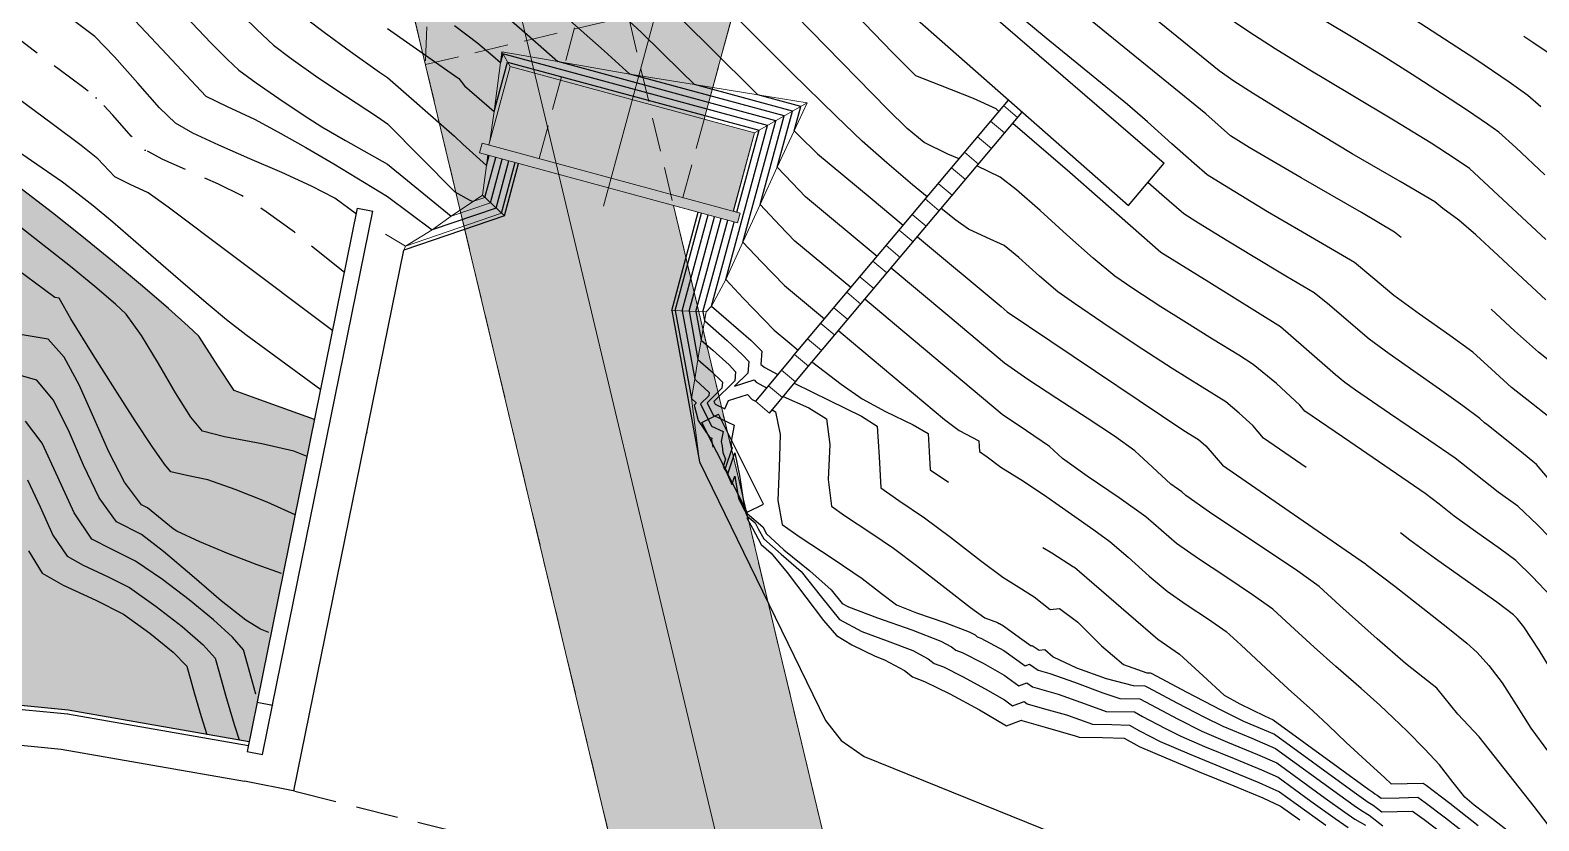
# Model space of a CAD drawing. Extents: x 62300 to 62638, y 108261 to 108784.
# Drawn here: x 62440.47 to 62485.03, y 108649.23 to 108672.58 of the extents above; entities that cross this region are included whole.
import ezdxf

# ---------------------------------------------------------------- set-up
doc = ezdxf.new("R2010")
doc.units = 0
doc.header["$MEASUREMENT"] = 0
for name, pattern in [('DASHDOT', [2.8, 2, -0.25, 0.3, -0.25]), ('NASCOSTA', [9.525, 6.35, -3.175]), ('TRATTEGGIATA', [0.75, 0.5, -0.25]), ('TRATTEGGIATA2', [0.375, 0.25, -0.125]), ('TRATTOPUNTO2', [12.7, 6.35, -3.175, 0, -3.175])]:
    doc.linetypes.add(name, pattern=pattern)
for name, color, linetype in [('Av. Pr.Profi', 7, 'Continuous'), ('Bâti', 7, 'Continuous'), ('CANALISATION', 2, 'Continuous'), ('colore lago', 131, 'Continuous'), ('Couronnement', 7, 'Continuous'), ('curve livello 1m', 2, 'Continuous'), ('curve livello 5m', 7, 'Continuous'), ('LIN010TR', 2, 'NASCOSTA'), ('LIN018CO', 6, 'Continuous'), ('LIN025CO', 7, 'Continuous'), ('Strade', 7, 'Continuous'), ('TRATTCOLO-30', 253, 'Continuous'), ('TRATTCOLO-32', 255, 'Continuous')]:
    doc.layers.add(name, color=color, linetype=linetype)
doc.layers.add('Colori bordi', color=5, linetype='Continuous', plot=False)
doc.layers.add('no_plot', color=5, linetype='Continuous', plot=False)

# ---------------------------------------------------------------- blocks, each defined once
blk = doc.blocks.new('CONTORNO')
at = {"layer": 'Colori bordi', "lineweight": 0, "ltscale": 2, "flags": 128}
blk.add_lwpolyline([(25.446, -93.474), (-6.877, 42.135), (-4.985, 41.623), (-4.907, 41.912), (-5.109, 41.967), (-4.481, 44.283), (-5.968, 44.686), (9.426, 101.471, 0.76503), (-27.561, 123.114)], format="xyb", dxfattribs=at)
blk.add_lwpolyline([(-29.805, 84.968), (-22.578, 81.44), (16.586, -82.868)], dxfattribs=at)

msp = doc.modelspace()

# ---------------------------------------------------------------- hatches: boundary and pattern name
at = {"layer": 'colore lago', "linetype": 'Continuous', "lineweight": 0}
msp.add_hatch(color=256, dxfattribs=at).paths.add_polyline_path([(62395.432, 108712.426), (62396.026, 108711.854), (62396.545, 108710.804), (62395.704, 108710.571), (62400.102, 108704.942), (62413.395, 108708.628), (62414.098, 108707.729), (62408.577, 108697.972), (62412.976, 108692.343), (62413.776, 108693.757), (62413.776, 108692.195), (62414.821, 108690.223), (62415.316, 108689.288), (62415.726, 108688.514), (62415.989, 108688.018), (62416.308, 108687.414), (62417.091, 108686.877), (62417.986, 108686.309), (62418.762, 108685.857), (62419.277, 108685.61), (62419.98, 108685.523), (62420.747, 108685.436), (62421.269, 108685.254), (62422.042, 108684.935), (62422.834, 108684.575), (62423.303, 108684.318), (62424.281, 108683.305), (62425.656, 108681.875), (62426.449, 108681.066), (62427.157, 108680.351), (62427.674, 108679.833), (62427.895, 108679.62), (62428.432, 108679.384), (62429.04, 108678.92), (62429.869, 108678.212), (62430.484, 108677.629), (62430.843, 108677.243), (62431.218, 108676.364), (62431.557, 108675.296), (62431.913, 108674.527), (62432.355, 108674.247), (62432.858, 108673.942), (62433.455, 108673.231), (62434.097, 108672.326), (62434.701, 108671.601), (62435.197, 108671.28), (62435.685, 108671.01), (62436.144, 108670.755), (62436.707, 108670.388), (62437.493, 108669.855), (62438.358, 108669.253), (62439.162, 108668.678), (62440.078, 108667.996), (62441.13, 108667.19), (62442.002, 108666.501), (62442.908, 108665.758), (62443.789, 108665.021), (62444.562, 108664.359), (62445.144, 108663.844), (62445.453, 108663.547), (62446.014, 108662.665), (62446.502, 108661.941), (62447.153, 108661.7), (62448.876, 108661.081), (62447.183, 108652.749), (62446.943, 108651.566), (62441.595, 108652.495), (62436.09, 108653.04), (62430.527, 108653.236), (62424.984, 108653.069), (62419.433, 108652.547), (62413.953, 108651.637), (62408.529, 108650.359), (62403.21, 108648.764), (62398.021, 108646.797), (62392.955, 108644.487), (62388.067, 108641.873), (62383.347, 108638.914), (62379.143, 108635.919), (62374.987, 108632.528), (62370.912, 108628.752), (62367.864, 108625.55), (62364.577, 108621.72), (62361.992, 108618.302), (62358.884, 108613.699), (62356.087, 108608.883), (62353.615, 108603.924), (62351.491, 108598.79), (62349.698, 108593.52), (62348.257, 108588.148), (62347.162, 108582.699), (62346.433, 108577.206), (62346.076, 108571.827), (62346.067, 108566.27), (62346.414, 108560.708), (62347.156, 108555.214), (62348.241, 108549.757), (62349.108, 108546.543), (62347.868, 108543.897), (62343.805, 108542.34), (62343.071, 108542.931), (62342.215, 108543.4), (62341.494, 108543.605), (62340.731, 108543.397), (62339.788, 108542.895), (62338.814, 108542.367), (62337.958, 108542.081), (62337.463, 108542.167), (62336.538, 108542.374), (62334.253, 108542.969), (62331.322, 108543.785), (62328.139, 108544.685), (62325.098, 108545.534), (62322.593, 108546.195), (62321.848, 108546.361), (62320.984, 108546.545), (62320.474, 108546.666), (62319.859, 108546.963), (62319.103, 108547.335), (62317.961, 108547.824), (62316.581, 108548.386), (62315.066, 108548.989), (62313.523, 108549.599), (62312.055, 108550.184), (62310.769, 108550.711), (62309.769, 108551.147), (62309.113, 108551.475), (62308.074, 108552.131), (62305.134, 108553.829), (62301.974, 108555.846), (62300, 108557.145), (62300, 108746.102), (62331.882, 108763.679), (62334.508, 108761.512), (62338.392, 108758.6), (62343.084, 108755.721), (62348.104, 108752.428), (62352.959, 108748.821), (62356.983, 108746.672), (62363.412, 108741.712), (62364.525, 108741.192), (62365.638, 108740.673), (62364.74, 108740.344), (62363.36, 108739.839), (62368.198, 108734.582), (62381.151, 108739.327), (62381.923, 108738.487), (62377.207, 108728.317), (62382.044, 108723.06), (62383.532, 108726.268), (62384.611, 108725.772), (62384.891, 108725.5), (62385.513, 108725.007), (62386.291, 108724.44), (62387.153, 108723.834), (62388.028, 108723.224), (62388.845, 108722.646), (62389.533, 108722.136), (62390.02, 108721.728), (62390.461, 108721.189), (62391.046, 108720.467), (62391.593, 108719.84), (62392.229, 108719.121), (62392.561, 108718.731), (62392.862, 108718.087), (62393.16, 108717.245), (62393.758, 108715.335), (62394.064, 108714.455), (62394.378, 108713.747)])
at = {"layer": 'TRATTCOLO-30', "linetype": 'Continuous', "lineweight": 0}
h = msp.add_hatch(color=256, dxfattribs=at)
h.dxf.hatch_style = 1
h.paths.add_polyline_path([(62466.61, 108701.332), (62464.486, 108701.907), (62457.443, 108675.925), (62458.509, 108671.451)])
h.paths.add_polyline_path([(62468.733, 108700.756), (62466.61, 108701.332), (62458.509, 108671.451), (62459.474, 108667.403), (62461.366, 108666.89), (62461.444, 108667.18), (62461.241, 108667.235), (62461.869, 108669.551), (62460.383, 108669.954)])
h.paths.add_polyline_path([(62475.777, 108726.739, 0.573227), (62448.934, 108754.077), (62449.071, 108751.838, -0.580111), (62473.653, 108727.314), (62466.61, 108701.332), (62468.733, 108700.756)])
h.paths.add_polyline_path([(62473.653, 108727.314, 0.580111), (62449.071, 108751.838), (62449.208, 108749.589, -0.588798), (62471.53, 108727.89), (62464.486, 108701.907), (62466.61, 108701.332)], flags=17)
h.paths.add_polyline_path([(62449.208, 108749.589), (62449.071, 108751.838, 0.128077), (62440.332, 108746.812), (62433.913, 108740.504, -0.017364), (62435.492, 108738.782), (62437.605, 108741.048), (62441.874, 108745.243, -0.121501)])
h.paths.add_polyline_path([(62449.071, 108751.838), (62448.934, 108754.077, 0.133332), (62438.79, 108748.382), (62434.521, 108744.186), (62432.398, 108741.952, -0.015566), (62433.913, 108740.504), (62440.332, 108746.812, -0.128077)])
h.paths.add_polyline_path([(62433.852, 108740.445), (62433.913, 108740.504, 0.015566), (62432.398, 108741.952), (62430.276, 108739.718, 0.166431), (62425.671, 108726.095), (62427.872, 108726.447, -0.197704)])
h.paths.add_polyline_path([(62433.377, 108736.513), (62435.492, 108738.782, 0.017363), (62433.913, 108740.504, 0.198805), (62427.872, 108726.447), (62430.081, 108726.801, -0.147156)])
h.paths.add_polyline_path([(62430.084, 108725.484, -0.018506), (62430.081, 108726.801), (62427.872, 108726.447, 0.01312), (62427.886, 108725.398), (62428.17, 108718.14, -0.032081), (62430.374, 108718.085)])
h.paths.add_polyline_path([(62427.886, 108725.398, -0.01312), (62427.872, 108726.447), (62425.671, 108726.095, 0.008818), (62425.688, 108725.312), (62425.977, 108717.913, -0.032081), (62428.17, 108718.14)])
h = msp.add_hatch(color=256, dxfattribs=at)
h.dxf.hatch_style = 1
h.paths.add_polyline_path([(62469.347, 108625.982), (62466.351, 108625.268), (62478.859, 108572.791), (62481.855, 108573.506)])
h.paths.add_polyline_path([(62466.351, 108625.268), (62463.355, 108624.553), (62475.863, 108572.077), (62478.859, 108572.791)])
h.paths.add_polyline_path([(62454.447, 108675.211), (62451.451, 108674.497), (62463.355, 108624.553), (62466.351, 108625.268)])
h.paths.add_polyline_path([(62457.443, 108675.925), (62454.447, 108675.211), (62466.351, 108625.268), (62469.347, 108625.982)])

# ---------------------------------------------------------------- linework, layer by layer
at = {"layer": 'Av. Pr.Profi', "color": 1, "linetype": 'DASHDOT'}
msp.add_line((62450.413, 108660.699), (62450.416, 108660.68), dxfattribs=at)
at = {"layer": 'Bâti', "color": 2, "linetype": 'Continuous'}
for p, q in [((62467.142, 108674.539), (62473.964, 108668.652)), ((62466.18, 108673.327), (62472.912, 108667.401)), ((62462.993, 108662.937), (62469.37, 108670.519)), ((62463.407, 108662.59), (62469.775, 108670.162)), ((62472.912, 108667.401), (62473.964, 108668.652)), ((62447.183, 108652.749), (62450.145, 108667.326)), ((62447.635, 108652.654), (62450.597, 108667.234)), ((62450.145, 108667.326), (62450.597, 108667.234)), ((62462.993, 108662.937), (62461.898, 108661.622)), ((62462.311, 108661.275), (62463.407, 108662.59)), ((62460.315, 108660.995), (62460.799, 108661.238)), ((62461.646, 108658.344), (62460.315, 108660.995)), ((62462.13, 108658.587), (62460.799, 108661.238)), ((62461.646, 108658.344), (62462.13, 108658.587)), ((62447.181, 108652.739), (62446.884, 108651.277)), ((62447.183, 108652.749), (62447.181, 108652.739)), ((62447.181, 108652.739), (62447.632, 108652.644)), ((62447.336, 108651.185), (62447.632, 108652.644)), ((62447.635, 108652.654), (62447.632, 108652.644)), ((62446.884, 108651.277), (62447.336, 108651.185))]:
    msp.add_line(p, q, dxfattribs=at)
at = {"layer": 'CANALISATION', "linetype": 'Continuous', "lineweight": 0}
for p, q in [((62469.639, 108670.008), (62469.225, 108670.355)), ((62469.253, 108669.549), (62468.839, 108669.896)), ((62468.867, 108669.089), (62468.453, 108669.437)), ((62468.481, 108668.63), (62468.067, 108668.977)), ((62468.095, 108668.17), (62467.682, 108668.518)), ((62467.709, 108667.711), (62467.296, 108668.058)), ((62467.323, 108667.252), (62466.91, 108667.599)), ((62466.937, 108666.792), (62466.524, 108667.139)), ((62466.551, 108666.333), (62466.138, 108666.68)), ((62466.166, 108665.873), (62465.752, 108666.221)), ((62465.78, 108665.414), (62465.366, 108665.761)), ((62465.394, 108664.954), (62464.98, 108665.302)), ((62465.008, 108664.495), (62464.594, 108664.842)), ((62464.622, 108664.036), (62464.208, 108664.383)), ((62464.236, 108663.576), (62463.822, 108663.923)), ((62463.85, 108663.117), (62463.437, 108663.464)), ((62463.464, 108662.657), (62463.05, 108663.005)), ((62463.079, 108662.197), (62462.668, 108662.543)), ((62462.695, 108661.736), (62462.282, 108662.083))]:
    msp.add_line(p, q, dxfattribs=at)
at = {"layer": 'Colori bordi', "linetype": 'Continuous', "lineweight": 0, "flags": 128}
msp.add_lwpolyline([(62440.078, 108667.996), (62441.13, 108667.19), (62442.002, 108666.501), (62442.002, 108666.501), (62442.908, 108665.758), (62443.789, 108665.021), (62444.562, 108664.359), (62445.144, 108663.844), (62445.453, 108663.547), (62445.453, 108663.547), (62446.014, 108662.665), (62446.502, 108661.941), (62446.502, 108661.941), (62447.153, 108661.7), (62448.876, 108661.081), (62447.183, 108652.749), (62446.943, 108651.566), (62441.595, 108652.495), (62436.09, 108653.04)], dxfattribs=at)
at = {"layer": 'Couronnement', "color": 2, "linetype": 'Continuous'}
for p, q in [((62441.595, 108652.495), (62436.09, 108653.04)), ((62441.583, 108652.376), (62436.074, 108652.921)), ((62446.919, 108651.449), (62441.575, 108652.377)), ((62446.943, 108651.566), (62441.595, 108652.495)), ((62435.927, 108651.881), (62441.384, 108651.345)), ((62441.384, 108651.345), (62446.8, 108650.405)), ((62448.291, 108650.104), (62446.8, 108650.405))]:
    msp.add_line(p, q, dxfattribs=at)
at = {"layer": 'curve livello 1m', "color": 152, "linetype": 'TRATTEGGIATA2', "ltscale": 5, "flags": 128}
msp.add_lwpolyline([(62449.759, 108665.424), (62448.277, 108666.618), (62447.444, 108667.222), (62446.712, 108667.701), (62446.712, 108667.701), (62446.04, 108668.037), (62445.194, 108668.407), (62444.395, 108668.759), (62443.867, 108669.043), (62443.867, 108669.043), (62443.461, 108669.452), (62442.915, 108670.073), (62442.426, 108670.587), (62442.426, 108670.587), (62442.022, 108670.905), (62441.327, 108671.424), (62440.565, 108671.991), (62439.958, 108672.455), (62439.958, 108672.455), (62439.102, 108673.144), (62438.297, 108673.805), (62437.669, 108674.337), (62437.338, 108674.637), (62437.338, 108674.637), (62437.023, 108675.02), (62436.567, 108675.627), (62436.053, 108676.347), (62435.565, 108677.065), (62435.565, 108677.065), (62435.174, 108677.72), (62434.735, 108678.49), (62434.437, 108678.97), (62434.437, 108678.97), (62433.864, 108679.48), (62433.162, 108680.028), (62432.794, 108680.41), (62432.794, 108680.41), (62432.798, 108680.419), (62432.36, 108680.684), (62431.737, 108681.144), (62430.997, 108681.73), (62430.218, 108682.359), (62429.474, 108682.948), (62428.843, 108683.416), (62428.843, 108683.416), (62428.236, 108683.786), (62427.777, 108683.944), (62427.254, 108684.378), (62426.647, 108685.017), (62426.004, 108685.735), (62425.374, 108686.406), (62424.805, 108686.903), (62424.805, 108686.903), (62424.471, 108687.091), (62423.833, 108687.412), (62422.982, 108687.822), (62422.008, 108688.276), (62421.005, 108688.732), (62421.005, 108688.732), (62420.615, 108688.893), (62419.737, 108688.996), (62419.147, 108689.309), (62418.496, 108689.773), (62417.978, 108690.249), (62417.978, 108690.249), (62417.657, 108690.734), (62417.216, 108691.548), (62416.702, 108692.554), (62416.162, 108693.617), (62415.487, 108694.902), (62414.681, 108695.357)], dxfattribs=at)
at = {"layer": 'curve livello 5m', "color": 2}
for p, q in [((62454.232, 108667.329), (62454.609, 108668.722)), ((62451.032, 108667.674), (62452.348, 108666.689)), ((62454.232, 108667.329), (62452.348, 108666.689)), ((62454.48, 108667.097), (62451.508, 108666.086)), ((62459.729, 108664.293), (62460.497, 108667.126)), ((62459.729, 108664.293), (62460.1, 108662.28))]:
    msp.add_line(p, q, dxfattribs=at)
at = {"layer": 'curve livello 5m', "color": 2, "flags": 128}
for points in [[(62434.431, 108683.042), (62434.879, 108682.56), (62434.891, 108682.551), (62435.284, 108682.426), (62437.971, 108677.873), (62438.194, 108677.504), (62438.478, 108677.222), (62438.982, 108676.77), (62439.653, 108676.194), (62440.437, 108675.539), (62441.278, 108674.853), (62442.123, 108674.18), (62442.794, 108673.692), (62444.51, 108671.868), (62445.663, 108670.633), (62446.291, 108670.333), (62447.1, 108669.955), (62447.791, 108669.581), (62448.618, 108669.116), (62449.438, 108668.639), (62451.032, 108667.674)], [(62480.964, 108666.456), (62480.775, 108666.614), (62479.791, 108667.198), (62478.015, 108668.225), (62476.481, 108669.121), (62475.927, 108669.462), (62475.193, 108670.109), (62471.365, 108673.222), (62467.549, 108676.403), (62466.678, 108676.751), (62466.291, 108677.137), (62465.583, 108677.872), (62464.964, 108678.505), (62464.467, 108678.983), (62464.078, 108679.343), (62463.541, 108679.787), (62462.827, 108680.352), (62462.043, 108680.967), (62461.76, 108681.191)], [(62459.706, 108674.627), (62461.76, 108672.533)], [(62453.007, 108672.718), (62453.696, 108672.204), (62453.696, 108672.204), (62454.138, 108671.826), (62454.361, 108671.629)], [(62466.964, 108667.658), (62466.531, 108668.017), (62465.777, 108668.663), (62465.048, 108669.308), (62464.281, 108670.042), (62462.972, 108671.327), (62461.76, 108672.533)], [(62485.576, 108671.732), (62484.861, 108672.219), (62484.591, 108672.394)], [(62461.016, 108665.219), (62462.25, 108669.769), (62454.432, 108671.889), (62454.361, 108671.629)], [(62448.876, 108661.081), (62447.153, 108661.7), (62446.502, 108661.941), (62446.502, 108661.941), (62446.014, 108662.665), (62445.453, 108663.547), (62445.453, 108663.547), (62445.144, 108663.844), (62444.562, 108664.359), (62443.789, 108665.021), (62442.908, 108665.758), (62442.002, 108666.501), (62442.002, 108666.501), (62441.13, 108667.19), (62440.078, 108667.996)], [(62478.157, 108659.67), (62476.906, 108660.533), (62476.583, 108660.908), (62476.186, 108661.273), (62475.787, 108661.601), (62475.094, 108662.035), (62474.206, 108662.586), (62473.169, 108663.264), (62472.155, 108663.94), (62471.321, 108664.506), (62470.827, 108664.856), (62470.288, 108665.315), (62469.674, 108665.866), (62469.238, 108666.225), (62468.716, 108666.463), (62468.187, 108666.704), (62467.811, 108666.975), (62467.382, 108667.316)], [(62461.016, 108665.219), (62461.537, 108664.669), (62462.451, 108663.726), (62462.451, 108663.726), (62462.856, 108663.389), (62463.159, 108663.134)], [(62500.22, 108646.108), (62496.869, 108650.068), (62496.444, 108650.583), (62496.085, 108651.069), (62494.755, 108652.679), (62492.711, 108655.106), (62489.939, 108658.09), (62488.838, 108659.254), (62488.186, 108660.041), (62487.442, 108660.965), (62486.942, 108661.554), (62486.666, 108661.781), (62486.131, 108662.207), (62485.509, 108662.688), (62485.02, 108663.068), (62484.319, 108663.7), (62483.626, 108664.347)], [(62463.572, 108662.786), (62463.592, 108662.77), (62464.431, 108662.127), (62465.043, 108661.691), (62465.043, 108661.691), (62465.738, 108661.325), (62466.554, 108660.928), (62466.993, 108660.671), (62466.993, 108660.671), (62467.026, 108660.142), (62467.056, 108659.599), (62467.056, 108659.599), (62467.594, 108659.234)], [(62447.138, 108652.97), (62447.136, 108652.976), (62446.896, 108653.858), (62446.772, 108654.281), (62446.772, 108654.281), (62446.445, 108654.655), (62445.887, 108655.167), (62445.172, 108655.755), (62444.379, 108656.354), (62443.584, 108656.904), (62443.584, 108656.904), (62442.88, 108657.251), (62442.295, 108657.553), (62442.295, 108657.553), (62441.769, 108658.332), (62441.295, 108659.38), (62440.831, 108660.384), (62440.334, 108661.03)], [(62488.725, 108649.108), (62487.975, 108650.011), (62487.432, 108650.705), (62486.905, 108651.394), (62486.553, 108651.872), (62486.098, 108652.566), (62485.569, 108653.416), (62485.041, 108654.267), (62484.586, 108654.96), (62484.394, 108655.211), (62484.29, 108655.317), (62483.792, 108655.689), (62482.929, 108656.302), (62481.98, 108656.973), (62481.225, 108657.521), (62480.951, 108657.737)], [(62470.387, 108657.299), (62470.645, 108657.144), (62471.288, 108656.736), (62471.288, 108656.736), (62471.305, 108656.723), (62471.315, 108656.724), (62471.466, 108656.591), (62473.78, 108654.594), (62474.425, 108654.153), (62475.116, 108653.511), (62475.738, 108652.942), (62475.738, 108652.942), (62476.201, 108652.686), (62476.927, 108652.328), (62476.927, 108652.328), (62477.186, 108652.218), (62480.012, 108650.16), (62480.132, 108650.074), (62480.194, 108650.03), (62480.26, 108649.993), (62480.373, 108649.903), (62480.913, 108649.914), (62481.461, 108649.928), (62481.461, 108649.928), (62481.677, 108649.773), (62482.277, 108649.317), (62482.996, 108648.759)]]:
    msp.add_lwpolyline(points, dxfattribs=at)
at = {"layer": 'LIN010TR', "linetype": 'TRATTOPUNTO2', "lineweight": 0, "ltscale": 5}
msp.add_line((62457.408, 108667.388), (62473.654, 108727.314), dxfattribs=at)
at = {"layer": 'LIN010TR', "linetype": 'TRATTOPUNTO2', "lineweight": 0, "ltscale": 5, "flags": 128}
msp.add_lwpolyline([(62365.019, 108736.314), (62390.97, 108745.82), (62398.332, 108748.517, -0.448954), (62442.647, 108724.718), (62455.145, 108672.281)], format="xyb", dxfattribs=at)
msp.add_lwpolyline([(62455.145, 108672.281), (62484.936, 108547.295)], dxfattribs=at)
at = {"layer": 'LIN018CO', "color": 2, "lineweight": 0}
for p, q in [((62454.361, 108671.629), (62454.401, 108671.942)), ((62454.401, 108671.942), (62456.06, 108671.655)), ((62454.65, 108671.508), (62454.401, 108671.942)), ((62454.176, 108670.181), (62454.361, 108671.629)), ((62458.187, 108671.285), (62456.06, 108671.655)), ((62458.187, 108671.285), (62460.099, 108670.974)), ((62460.099, 108670.974), (62461.962, 108670.676)), ((62461.869, 108669.551), (62463.421, 108670.441)), ((62463.421, 108670.441), (62461.962, 108670.676)), ((62463.036, 108669.611), (62463.421, 108670.441)), ((62454.053, 108669.305), (62454.176, 108670.181)), ((62462.537, 108668.536), (62463.036, 108669.611)), ((62453.952, 108668.588), (62453.829, 108667.707)), ((62453.952, 108668.588), (62453.994, 108668.889)), ((62462.031, 108667.432), (62462.537, 108668.536)), ((62452.909, 108667.091), (62453.829, 108667.707)), ((62454.48, 108667.097), (62453.829, 108667.707)), ((62461.523, 108666.326), (62462.031, 108667.432)), ((62452.348, 108666.689), (62452.909, 108667.091)), ((62451.554, 108666.207), (62452.348, 108666.689)), ((62451.508, 108666.086), (62451.554, 108666.207)), ((62461.016, 108665.219), (62461.523, 108666.326)), ((62460.594, 108664.427), (62461.016, 108665.219)), ((62459.422, 108664.306), (62460.435, 108664.264)), ((62460.295, 108663.43), (62460.435, 108664.264)), ((62460.435, 108664.264), (62460.594, 108664.427)), ((62460.198, 108662.852), (62460.295, 108663.43)), ((62460.1, 108662.28), (62460.198, 108662.852)), ((62460.003, 108661.7), (62460.1, 108662.28)), ((62460.246, 108659.836), (62460.003, 108661.7))]:
    msp.add_line(p, q, dxfattribs=at)
at = {"layer": 'LIN025CO', "linetype": 'TRATTEGGIATA', "lineweight": 0, "ltscale": 2}
for p, q in [((62455.508, 108668.789), (62471.53, 108727.89)), ((62459.755, 108667.638), (62475.777, 108726.739)), ((62445.643, 108725.432), (62491.953, 108531.14)), ((62439.65, 108724.004), (62483.092, 108541.745)), ((62452.548, 108683.175), (62452.149, 108671.567)), ((62452.149, 108671.567), (62458.141, 108672.995))]:
    msp.add_line(p, q, dxfattribs=at)
at = {"layer": 'LIN025CO', "linetype": 'Continuous', "lineweight": 0}
for p, q in [((62454.022, 108669.192), (62454.65, 108671.508)), ((62454.65, 108671.508), (62461.869, 108669.551)), ((62461.241, 108667.235), (62461.869, 108669.551)), ((62453.741, 108668.958), (62453.819, 108669.247)), ((62453.819, 108669.247), (62461.444, 108667.18)), ((62453.741, 108668.958), (62461.366, 108666.89)), ((62461.366, 108666.89), (62461.444, 108667.18))]:
    msp.add_line(p, q, dxfattribs=at)
at = {"layer": 'LIN025CO', "color": 2, "linetype": 'Continuous', "lineweight": 0}
msp.add_line((62461.898, 108661.622), (62462.311, 108661.275), dxfattribs=at)
at = {"layer": 'no_plot'}
for p, q in [((62451.032, 108672.634), (62453.007, 108671.241)), ((62454.176, 108670.181), (62454.573, 108671.643)), ((62454.573, 108671.643), (62462.004, 108669.629)), ((62451.032, 108671.184), (62453.007, 108669.456)), ((62451.032, 108669.816), (62453.007, 108667.817)), ((62461.348, 108667.206), (62462.004, 108669.629)), ((62451.032, 108668.629), (62452.909, 108667.091)), ((62453.902, 108667.639), (62454.223, 108668.827)), ((62453.952, 108668.588), (62454.03, 108668.879)), ((62454.067, 108667.484), (62454.416, 108668.774)), ((62454.397, 108667.174), (62454.802, 108668.67)), ((62446.408, 108665.959), (62444.547, 108667.353)), ((62459.524, 108664.302), (62460.304, 108667.178)), ((62459.934, 108664.285), (62460.69, 108667.074)), ((62460.139, 108664.276), (62460.883, 108667.021)), ((62460.344, 108664.268), (62461.076, 108666.969)), ((62460.594, 108664.427), (62461.269, 108666.917)), ((62459.524, 108664.302), (62460.004, 108661.7)), ((62459.934, 108664.285), (62460.198, 108662.852)), ((62460.139, 108664.276), (62460.295, 108663.43)), ((62460.344, 108664.268), (62460.392, 108664.008))]:
    msp.add_line(p, q, dxfattribs=at)
at = {"layer": 'no_plot', "linetype": 'Continuous', "lineweight": 0}
for p, q in [((62454.067, 108667.484), (62452.909, 108667.091)), ((62453.902, 108667.639), (62453.549, 108667.519)), ((62454.397, 108667.174), (62451.554, 108666.207)), ((62451.554, 108666.207), (62450.972, 108666.562))]:
    msp.add_line(p, q, dxfattribs=at)
at = {"layer": 'no_plot', "flags": 128}
for points in [[(62485.238, 108666.4), (62482.989, 108668.497), (62482.561, 108668.787), (62481.851, 108669.245), (62481.851, 108669.245), (62480.789, 108669.895), (62479.491, 108670.672), (62478.22, 108671.433), (62477.242, 108672.035), (62477.242, 108672.035), (62476.467, 108672.538), (62475.648, 108673.082), (62474.917, 108673.579), (62474.408, 108673.94), (62474.408, 108673.94), (62473.141, 108674.97), (62469.401, 108678.088), (62466.92, 108680.258), (62466.92, 108680.258), (62465.237, 108681.78), (62463.983, 108682.91), (62463.983, 108682.91), (62459.706, 108685.817)], [(62439.15, 108680.464), (62440.36, 108678.461), (62440.681, 108678.173), (62441.223, 108677.731), (62441.223, 108677.731), (62441.992, 108677.162), (62442.955, 108676.478), (62443.852, 108675.839), (62444.418, 108675.406), (62444.418, 108675.406), (62444.905, 108674.891), (62445.521, 108674.234), (62445.521, 108674.234), (62446.378, 108673.373), (62447.17, 108672.599), (62447.659, 108672.144), (62447.659, 108672.144), (62448.18, 108671.749), (62448.968, 108671.185), (62448.968, 108671.185), (62449.784, 108670.641), (62450.732, 108670.021), (62451.032, 108669.816)], [(62440.537, 108680.464), (62440.704, 108680.198), (62441.142, 108679.516), (62441.36, 108679.193), (62441.36, 108679.193), (62441.715, 108678.881), (62445.203, 108676.283), (62445.23, 108676.263), (62445.233, 108676.26), (62446.053, 108675.432), (62446.891, 108674.6), (62447.663, 108673.845), (62448.286, 108673.248), (62448.679, 108672.89), (62448.679, 108672.89), (62449.152, 108672.525), (62449.934, 108671.953), (62450.791, 108671.344), (62450.791, 108671.344), (62451.032, 108671.184)], [(62440.167, 108677.183), (62440.899, 108676.576), (62441.673, 108675.956), (62442.327, 108675.476), (62443.097, 108674.931), (62443.606, 108674.549), (62443.964, 108674.182), (62444.579, 108673.521), (62445.259, 108672.788), (62445.81, 108672.208), (62446.304, 108671.714), (62446.638, 108671.397), (62447.146, 108671.026), (62447.817, 108670.566), (62448.538, 108670.087), (62449.091, 108669.731), (62449.783, 108669.324), (62451.032, 108668.629)], [(62485.09, 108670.314), (62484.713, 108670.653), (62484.713, 108670.653), (62484.159, 108671.047), (62483.169, 108671.713), (62481.882, 108672.558), (62480.434, 108673.494), (62478.965, 108674.429), (62478.965, 108674.429), (62478.539, 108674.687), (62478.032, 108675.028), (62477.391, 108675.49), (62476.601, 108676.072), (62475.804, 108676.66), (62475.77, 108676.685)], [(62469.088, 108670.184), (62469.004, 108670.255), (62468.333, 108670.561), (62467.357, 108670.948), (62466.637, 108671.239), (62466.637, 108671.239), (62465.94, 108671.921), (62464.56, 108673.348), (62462.994, 108674.974), (62461.76, 108676.229)], [(62450.11, 108667.152), (62449.469, 108667.618), (62448.779, 108667.978), (62447.906, 108668.375), (62446.959, 108668.785), (62446.047, 108669.183), (62445.279, 108669.542), (62444.765, 108669.838), (62444.765, 108669.838), (62444.296, 108670.292), (62443.65, 108671.017), (62442.967, 108671.791), (62442.383, 108672.392), (62442.383, 108672.392), (62441.596, 108672.987), (62440.724, 108673.685), (62439.861, 108674.388)], [(62467.913, 108668.787), (62467.581, 108668.923), (62466.877, 108669.263), (62466.877, 108669.263), (62466.372, 108669.682), (62465.802, 108670.241), (62463.082, 108673.028), (62461.76, 108674.378)], [(62485.21, 108668.315), (62484.354, 108669.122), (62483.851, 108669.575), (62483.851, 108669.575), (62483.519, 108669.811), (62482.926, 108670.209), (62482.155, 108670.716), (62481.288, 108671.277), (62480.408, 108671.837), (62480.408, 108671.837), (62479.599, 108672.33), (62478.645, 108672.899), (62477.89, 108673.361), (62477.89, 108673.361), (62476.992, 108673.95), (62475.884, 108674.694), (62475.77, 108674.773)], [(62453.007, 108674.205), (62453.055, 108674.171), (62453.706, 108673.69), (62453.706, 108673.69), (62454.048, 108673.405), (62454.613, 108672.923), (62455.229, 108672.388), (62455.229, 108672.388), (62456.06, 108671.655)], [(62485.567, 108660.971), (62484.814, 108661.571), (62484.814, 108661.571), (62484.223, 108662.029), (62483.633, 108662.568), (62483.082, 108663.068), (62483.082, 108663.068), (62482.408, 108663.563), (62481.508, 108664.193), (62480.749, 108664.745), (62480.749, 108664.745), (62480.127, 108665.269), (62479.588, 108665.718), (62479.588, 108665.718), (62478.999, 108666.068), (62477.936, 108666.682), (62477.019, 108667.218), (62477.019, 108667.218), (62476.228, 108667.696), (62475.569, 108668.101), (62475.24, 108668.312), (62475.24, 108668.312), (62474.855, 108668.641), (62474.198, 108669.227), (62473.473, 108669.875), (62472.887, 108670.388), (62472.887, 108670.388), (62470.477, 108672.347), (62468.075, 108674.35)], [(62485.241, 108664.617), (62484.55, 108665.256), (62483.832, 108665.928), (62483.176, 108666.534), (62482.668, 108666.975), (62482.668, 108666.975), (62482.197, 108667.314), (62481.962, 108667.511), (62480.933, 108668.113), (62479.524, 108668.934), (62479.524, 108668.934), (62477.781, 108669.98), (62476.593, 108670.708), (62476.593, 108670.708), (62476.029, 108671.079), (62475.591, 108671.382), (62475.591, 108671.382), (62472.253, 108674.096)], [(62458.187, 108671.285), (62457.425, 108671.975), (62456.321, 108672.95)], [(62459.706, 108671.365), (62458.521, 108672.523), (62458.057, 108672.943)], [(62459.706, 108672.914), (62461.76, 108670.876)], [(62453.007, 108671.241), (62453.135, 108671.156), (62453.299, 108670.937), (62454.176, 108670.181)], [(62461.523, 108666.326), (62462.495, 108669.91), (62456.06, 108671.655)], [(62462.031, 108667.432), (62462.74, 108670.051), (62458.187, 108671.285)], [(62460.099, 108670.974), (62459.706, 108671.365)], [(62462.537, 108668.536), (62462.986, 108670.192), (62460.099, 108670.974)], [(62461.76, 108670.876), (62461.962, 108670.676)], [(62444.547, 108667.353), (62443.954, 108667.783), (62443.429, 108668.028), (62442.969, 108668.248), (62442.969, 108668.248), (62442.47, 108668.783), (62441.977, 108669.175), (62441.124, 108669.816), (62440.102, 108670.575)], [(62463.036, 108669.611), (62463.231, 108670.332), (62461.962, 108670.676)], [(62439.422, 108669.48), (62440.51, 108668.732), (62441.428, 108668.099), (62441.89, 108667.752), (62442.336, 108667.403), (62442.913, 108666.922), (62443.597, 108666.333), (62444.332, 108665.693), (62445.061, 108665.058), (62445.727, 108664.486), (62446.271, 108664.034), (62446.839, 108663.597), (62449.057, 108661.97)], [(62463.036, 108669.611), (62463.166, 108669.482), (62463.723, 108668.935), (62465.279, 108667.644), (62466.263, 108666.825)], [(62485.727, 108657.227), (62484.999, 108657.971), (62484.415, 108658.52), (62484.415, 108658.52), (62483.834, 108658.938), (62483.17, 108659.464), (62482.558, 108659.946), (62482.558, 108659.946), (62481.789, 108660.475), (62480.62, 108661.264), (62479.618, 108661.948), (62479.618, 108661.948), (62479.301, 108662.176), (62479.026, 108662.407), (62478.097, 108663.218), (62477.406, 108663.818), (62477.406, 108663.818), (62475.289, 108665.137), (62473.865, 108666.013), (62471.185, 108668.378), (62469.497, 108669.831)], [(62448.304, 108658.267), (62447.471, 108658.642), (62446.53, 108659.017), (62445.717, 108659.302), (62445.717, 108659.302), (62445.104, 108659.43), (62444.629, 108659.54), (62444.439, 108659.769), (62444.074, 108660.291), (62443.574, 108661.044), (62442.981, 108661.966), (62442.335, 108662.992), (62441.677, 108664.061), (62441.677, 108664.061), (62441.334, 108664.67), (62441.198, 108664.69), (62440.899, 108664.912), (62434.771, 108669.446)], [(62453.007, 108669.456), (62453.253, 108669.213), (62453.952, 108668.588)], [(62485.387, 108655.861), (62484.85, 108656.439), (62484.353, 108656.919), (62484.353, 108656.919), (62483.901, 108657.251), (62483.162, 108657.773), (62482.529, 108658.23), (62482.529, 108658.23), (62482.086, 108658.58), (62481.678, 108658.902), (62481.678, 108658.902), (62479.448, 108660.421), (62478.125, 108661.333), (62477.971, 108661.512), (62477.287, 108662.143), (62476.597, 108662.709), (62476.597, 108662.709), (62476.168, 108662.985), (62475.398, 108663.46), (62474.544, 108663.985), (62473.864, 108664.412), (62473.864, 108664.412), (62473.043, 108664.954), (62472.512, 108665.32), (62472.512, 108665.32), (62471.871, 108665.85), (62471.095, 108666.538), (62470.301, 108667.253), (62469.604, 108667.863), (62469.121, 108668.24), (62469.121, 108668.24), (62468.438, 108668.572)], [(62465.487, 108665.902), (62463.369, 108667.665), (62462.975, 108668.076), (62462.537, 108668.536)], [(62453.007, 108667.817), (62453.02, 108667.807), (62453.02, 108667.807), (62453.444, 108667.572), (62453.549, 108667.519)], [(62485.287, 108659.367), (62484.969, 108659.75), (62484.969, 108659.75), (62484.468, 108660.161), (62483.498, 108660.934), (62483.498, 108660.934), (62483.426, 108660.989), (62483.289, 108661.115), (62482.79, 108661.49), (62482.104, 108661.977), (62481.34, 108662.511), (62480.61, 108663.028), (62480.025, 108663.461), (62480.025, 108663.461), (62479.477, 108663.917), (62478.847, 108664.458), (62478.401, 108664.822), (62478.401, 108664.822), (62477.556, 108665.315), (62476.547, 108665.924), (62475.617, 108666.492), (62474.905, 108666.934), (62474.552, 108667.163), (62474.552, 108667.163), (62473.902, 108667.717), (62473.488, 108668.086)], [(62464.712, 108664.98), (62463.063, 108666.352), (62462.612, 108666.818), (62462.031, 108667.432)], [(62448.655, 108659.993), (62448.264, 108660.149), (62447.315, 108660.361), (62446.209, 108660.569), (62445.565, 108660.74), (62445.565, 108660.74), (62445.214, 108661.15), (62444.764, 108661.872), (62444.265, 108662.734), (62443.764, 108663.565), (62443.311, 108664.193), (62443.311, 108664.193), (62442.991, 108664.488), (62442.383, 108665.009), (62441.668, 108665.6), (62441.668, 108665.6), (62440.202, 108666.756)], [(62466.678, 108666.479), (62469.155, 108664.417), (62469.332, 108664.268), (62470.623, 108663.397), (62474.549, 108660.76), (62474.978, 108660.492), (62475.194, 108660.304), (62475.686, 108659.733), (62479.914, 108656.817), (62479.919, 108656.814), (62479.92, 108656.813), (62479.935, 108656.802), (62480.779, 108656.158), (62481.609, 108655.513), (62482.344, 108654.931), (62482.906, 108654.473), (62483.217, 108654.202), (62483.217, 108654.202), (62483.554, 108653.814), (62483.949, 108653.304), (62483.949, 108653.304), (62484.363, 108652.655), (62484.801, 108651.967), (62484.801, 108651.967), (62485.323, 108651.258)], [(62449.409, 108663.703), (62446.408, 108665.959)], [(62461.523, 108666.326), (62462.074, 108665.744), (62462.757, 108665.039), (62462.757, 108665.039), (62463.936, 108664.058)], [(62485.846, 108648.402), (62484.893, 108649.649), (62483.269, 108651.71), (62482.642, 108652.38), (62482.016, 108653.149), (62481.609, 108653.473), (62481.093, 108653.88), (62480.259, 108654.604), (62479.156, 108655.586), (62478.547, 108656.148), (62477.915, 108656.607), (62477.082, 108657.166), (62476.17, 108657.764), (62475.305, 108658.342), (62474.611, 108658.839), (62474.49, 108658.944), (62474.164, 108659.172), (62473.625, 108659.673), (62473.097, 108660.161), (62472.502, 108660.589), (62471.691, 108661.125), (62470.794, 108661.707), (62469.94, 108662.27), (62469.256, 108662.751), (62467.58, 108664.16), (62465.902, 108665.557)], [(62484.437, 108648.69), (62483.695, 108649.255), (62483.128, 108649.697), (62482.848, 108649.929), (62482.504, 108650.361), (62482.095, 108650.885), (62481.667, 108651.342), (62481.14, 108651.879), (62480.728, 108652.277), (62480.339, 108652.643), (62479.786, 108653.134), (62479.034, 108653.791), (62478.393, 108654.357), (62477.701, 108654.997), (62477.173, 108655.483), (62476.577, 108655.91), (62475.789, 108656.432), (62474.983, 108656.965), (62474.334, 108657.424), (62473.883, 108657.813), (62473.424, 108658.21), (62472.634, 108658.772), (62471.694, 108659.409), (62470.967, 108659.931), (62470.578, 108660.291), (62469.904, 108660.748), (62469.179, 108661.235), (62466.005, 108663.903), (62465.127, 108664.634)], [(62460.594, 108664.427), (62461.027, 108664.062), (62461.763, 108663.428), (62462.088, 108663.1), (62462.088, 108663.1), (62462.056, 108662.708), (62462.176, 108662.619), (62462.557, 108662.413)], [(62460.392, 108664.008), (62460.399, 108664.001), (62461.064, 108663.413), (62461.515, 108662.996), (62461.698, 108662.796), (62461.698, 108662.796), (62461.671, 108662.452), (62461.28, 108662.07), (62461.855, 108662.256), (62461.918, 108662.183), (62462.226, 108662.016)], [(62464.351, 108663.712), (62464.43, 108663.646), (62467.477, 108661.085), (62467.911, 108660.762), (62468.494, 108660.457), (62468.513, 108660.136), (62468.741, 108659.982), (62469.147, 108659.672), (62469.81, 108659.261), (62470.499, 108658.797), (62471.233, 108658.289), (62471.893, 108657.821), (62472.358, 108657.476), (62472.358, 108657.476), (62472.902, 108657.014), (62473.527, 108656.457), (62474.057, 108656.009), (62474.057, 108656.009), (62474.615, 108655.621), (62475.28, 108655.183), (62475.799, 108654.818), (62475.799, 108654.818), (62476.231, 108654.425), (62476.98, 108653.727), (62477.631, 108653.128), (62477.631, 108653.128), (62478.362, 108652.483), (62478.823, 108652.045), (62479.344, 108651.547), (62479.344, 108651.547), (62479.938, 108651.004), (62480.483, 108650.503), (62480.483, 108650.503), (62480.671, 108650.32), (62481.618, 108650.342), (62481.706, 108650.279), (62482.406, 108649.747), (62483.245, 108649.095)], [(62447.897, 108656.54), (62447.182, 108656.789), (62446.331, 108657.12), (62445.489, 108657.472), (62444.801, 108657.789), (62444.801, 108657.789), (62444.695, 108657.853), (62443.939, 108658.475), (62443.759, 108658.566), (62443.255, 108659.232), (62442.792, 108660.133), (62442.352, 108661.136), (62441.919, 108662.111), (62441.474, 108662.928), (62441.001, 108663.456), (62441.001, 108663.456), (62440.235, 108663.583)], [(62460.295, 108663.43), (62460.635, 108663.133), (62461.114, 108662.697), (62461.308, 108662.493), (62461.308, 108662.493), (62461.287, 108662.229), (62460.665, 108661.619), (62460.707, 108661.534), (62460.995, 108661.399), (62461.102, 108661.644), (62461.665, 108661.826), (62461.795, 108661.676), (62461.898, 108661.622)], [(62460.198, 108662.852), (62460.58, 108662.518), (62460.919, 108662.189), (62460.919, 108662.189), (62460.904, 108662.005), (62460.471, 108661.581), (62460.651, 108661.211), (62461.268, 108660.921), (62461.166, 108660.398), (62461.175, 108660.356), (62461.182, 108660.302), (62461.203, 108660.244), (62461.005, 108659.633), (62461.011, 108659.62), (62461.019, 108659.607), (62461.031, 108659.588), (62461.079, 108659.479), (62461.283, 108660.099), (62461.423, 108659.427), (62461.575, 108658.462), (62461.575, 108658.462), (62461.626, 108658.356), (62461.632, 108658.344), (62461.637, 108658.332), (62461.648, 108658.31), (62462.11, 108657.915), (62462.148, 108657.844), (62462.216, 108657.718), (62462.736, 108657.239), (62463.502, 108656.615), (62464.136, 108656.055), (62464.136, 108656.055), (62464.454, 108655.654), (62464.642, 108655.553), (62465.498, 108655.223), (62466.518, 108654.868), (62467.374, 108654.538), (62467.374, 108654.538), (62467.687, 108654.369), (62467.809, 108654.272), (62467.999, 108654.201), (62468.621, 108653.885), (62469.243, 108653.53), (62469.243, 108653.53), (62469.675, 108653.22), (62469.91, 108653.307), (62470.082, 108653.185), (62470.837, 108652.97), (62471.633, 108652.682), (62472.254, 108652.463), (62473.093, 108652.445), (62473.326, 108652.316), (62473.986, 108651.969), (62474.464, 108651.728), (62475.163, 108651.426), (62476.036, 108651.07), (62476.841, 108650.739), (62477.334, 108650.515), (62478.295, 108649.815), (62479.021, 108649.295), (62479.398, 108649.032)], [(62447.526, 108654.794), (62447.275, 108654.895), (62446.842, 108655.154), (62446.111, 108655.732), (62445.249, 108656.473), (62444.413, 108657.188), (62443.761, 108657.689), (62443.761, 108657.689), (62443.027, 108658.059), (62442.514, 108658.771), (62442.048, 108659.739), (62441.601, 108660.769), (62441.15, 108661.668), (62440.667, 108662.243), (62440.667, 108662.243), (62440.077, 108662.415)], [(62460.1, 108662.28), (62460.138, 108662.248), (62460.529, 108661.885), (62460.529, 108661.885), (62460.521, 108661.782), (62460.277, 108661.543), (62460.596, 108660.888), (62460.937, 108660.728), (62460.88, 108660.439), (62460.909, 108660.296), (62460.935, 108660.11), (62461.007, 108659.912), (62460.938, 108659.7), (62460.96, 108659.655), (62460.988, 108659.609), (62461.03, 108659.545), (62461.199, 108659.163), (62461.282, 108659.414), (62461.399, 108658.751), (62461.577, 108658.384), (62461.597, 108658.344), (62461.616, 108658.304), (62461.653, 108658.227), (62461.887, 108658.027), (62461.978, 108657.858), (62462.14, 108657.556), (62462.657, 108657.103), (62463.247, 108656.597), (62463.247, 108656.597), (62463.845, 108655.836), (62464.373, 108655.181), (62464.373, 108655.181), (62465.039, 108654.821), (62465.789, 108654.543), (62466.539, 108654.264), (62466.539, 108654.264), (62466.993, 108654.019), (62467.17, 108653.878), (62467.446, 108653.775), (62468.015, 108653.494), (62468.684, 108653.133), (62469.253, 108652.8), (62469.253, 108652.8), (62469.492, 108652.629), (62469.829, 108652.754), (62469.922, 108652.689), (62470.43, 108652.542), (62471.086, 108652.357), (62471.086, 108652.357), (62471.855, 108652.082), (62472.418, 108652.073), (62472.94, 108652.059), (62472.94, 108652.059), (62473.24, 108651.892), (62473.849, 108651.578), (62474.706, 108651.207), (62475.778, 108650.77), (62476.766, 108650.365), (62477.371, 108650.089), (62477.371, 108650.089), (62477.866, 108649.729), (62478.744, 108649.1)], [(62463.043, 108662.153), (62464.078, 108661.648), (62465.025, 108661.179), (62465.491, 108660.885), (62465.491, 108660.885), (62465.548, 108659.985), (62465.598, 108659.062), (62465.598, 108659.062), (62466.135, 108658.693), (62466.893, 108658.184), (62466.893, 108658.184), (62467.655, 108657.607), (62468.538, 108656.921), (62469.2, 108656.424), (62469.2, 108656.424), (62469.673, 108656.131), (62470.132, 108655.846), (62470.132, 108655.846), (62470.604, 108655.474), (62470.88, 108655.506), (62471.421, 108655.095), (62472.118, 108654.397), (62472.764, 108653.852), (62472.764, 108653.852), (62473.453, 108653.605), (62473.554, 108653.603), (62473.582, 108653.587), (62474.634, 108653.031), (62475.645, 108652.509), (62476.311, 108652.178), (62476.311, 108652.178), (62477.223, 108651.792), (62479.583, 108650.073), (62479.854, 108649.879), (62479.995, 108649.781), (62480.144, 108649.697), (62480.399, 108649.494), (62481.304, 108649.515), (62481.648, 108649.268), (62482.341, 108648.738)], [(62460.003, 108661.7), (62460.14, 108661.581), (62460.138, 108661.558), (62460.083, 108661.504), (62460.199, 108661.054), (62460.54, 108660.565), (62460.605, 108660.535), (62460.595, 108660.479), (62460.637, 108660.268)], [(62462.715, 108661.76), (62463.474, 108661.425), (62463.99, 108661.099), (62463.99, 108661.099), (62464.095, 108660.343), (62464.043, 108659.308), (62464.141, 108658.524), (62464.141, 108658.524), (62464.53, 108658.249), (62465.304, 108657.737), (62465.97, 108657.285), (62465.97, 108657.285), (62466.649, 108656.772), (62467.488, 108656.118), (62468.244, 108655.533), (62468.669, 108655.225), (62468.669, 108655.225), (62469.044, 108655.086), (62469.074, 108655.07), (62469.086, 108655.06), (62469.104, 108655.054), (62469.223, 108654.989), (62469.69, 108654.649), (62470.042, 108654.403), (62470.042, 108654.403), (62470.07, 108654.413), (62470.275, 108654.268), (62470.444, 108654.288), (62470.693, 108654.07), (62471.381, 108653.745), (62472.255, 108653.432), (62473.053, 108653.224), (62473.053, 108653.224), (62473.4, 108653.217), (62473.497, 108653.164), (62474.345, 108652.716), (62475.159, 108652.295), (62475.696, 108652.028), (62475.696, 108652.028), (62476.553, 108651.669), (62477.26, 108651.366), (62477.26, 108651.366), (62479.153, 108649.987), (62479.577, 108649.684), (62479.796, 108649.531), (62480.027, 108649.402), (62480.425, 108649.084)], [(62462.387, 108661.366), (62462.488, 108661.313), (62462.624, 108660.641), (62462.591, 108659.67), (62462.556, 108658.689), (62462.684, 108657.987), (62462.684, 108657.987), (62463.186, 108657.631), (62464.186, 108656.97), (62465.046, 108656.386), (62465.046, 108656.386), (62465.619, 108655.946), (62466.064, 108655.609), (62466.064, 108655.609), (62466.648, 108655.376), (62467.493, 108655.084), (62468.209, 108654.812), (62468.209, 108654.812), (62468.38, 108654.72), (62468.447, 108654.666), (62468.551, 108654.627), (62469.233, 108654.26), (62469.859, 108653.812), (62469.99, 108653.86), (62470.242, 108653.682), (62470.589, 108653.583), (62471.315, 108653.324), (62472.152, 108653.013), (62472.654, 108652.843), (62472.654, 108652.843), (62473.247, 108652.831), (62473.411, 108652.74), (62474.379, 108652.232), (62475.08, 108651.878), (62475.08, 108651.878), (62475.839, 108651.554), (62476.726, 108651.193), (62477.297, 108650.941), (62477.297, 108650.941), (62478.724, 108649.901), (62479.299, 108649.489), (62479.597, 108649.282), (62479.911, 108649.106)], [(62440.396, 108659.302), (62440.766, 108658.502), (62441.144, 108657.668), (62441.563, 108657.047), (62441.563, 108657.047), (62442.037, 108656.781), (62442.781, 108656.441), (62443.406, 108656.118), (62443.406, 108656.118), (62444.197, 108655.565), (62444.961, 108654.969), (62445.579, 108654.428), (62445.934, 108654.038), (62445.934, 108654.038), (62446.063, 108653.583), (62446.242, 108652.937), (62446.242, 108652.937), (62446.5, 108652.076), (62446.642, 108651.619)], [(62461.636, 108658.19), (62461.659, 108658.144), (62461.663, 108658.14), (62461.808, 108657.871), (62462.064, 108657.394), (62462.358, 108657.14), (62462.835, 108656.567), (62463.385, 108655.832), (62463.905, 108655.143), (62464.291, 108654.708), (62464.291, 108654.708), (62464.746, 108654.433), (62465.435, 108654.09), (62465.435, 108654.09), (62465.704, 108653.99), (62466.299, 108653.669), (62466.532, 108653.484), (62466.893, 108653.348), (62467.639, 108652.98), (62468.517, 108652.507), (62469.263, 108652.07), (62469.308, 108652.038), (62469.749, 108652.201), (62469.761, 108652.192), (62470.448, 108651.993), (62471.334, 108651.744), (62471.455, 108651.701), (62472.147, 108651.691), (62472.786, 108651.673), (62473.155, 108651.469), (62473.233, 108651.428), (62474.014, 108651.087), (62475.003, 108650.68), (62476.02, 108650.267), (62476.882, 108649.908), (62477.408, 108649.663), (62477.437, 108649.642), (62477.97, 108649.261)], [(62440.423, 108657.202), (62440.831, 108656.541), (62440.831, 108656.541), (62441.447, 108656.194), (62442.415, 108655.752), (62443.228, 108655.333), (62443.228, 108655.333), (62444.007, 108654.777), (62444.699, 108654.208), (62445.097, 108653.795), (62445.324, 108652.981), (62445.324, 108652.981), (62445.525, 108652.312), (62445.688, 108651.784)]]:
    msp.add_lwpolyline(points, dxfattribs=at)
at = {"layer": 'Strade', "color": 2, "linetype": 'Continuous'}
for p, q in [((62454.48, 108667.097), (62454.899, 108668.644)), ((62459.422, 108664.306), (62460.207, 108667.204)), ((62459.422, 108664.306), (62460.246, 108659.836))]:
    msp.add_line(p, q, dxfattribs=at)
at = {"layer": 'Strade', "color": 2, "linetype": 'Continuous', "flags": 128}
for points in [[(62448.262, 108650.112), (62451.508, 108666.086)], [(62460.246, 108659.836), (62463.965, 108652.189), (62464.425, 108651.601), (62465.106, 108651.13), (62472.482, 108648.147)]]:
    msp.add_lwpolyline(points, dxfattribs=at)
at = {"layer": 'Strade', "color": 2, "linetype": 'TRATTEGGIATA2', "ltscale": 5, "flags": 128}
msp.add_lwpolyline([(62448.291, 108650.104), (62456.606, 108648.014), (62464.373, 108645.587), (62471.903, 108642.764), (62479.171, 108639.525), (62484.787, 108636.691), (62490.119, 108633.745)], dxfattribs=at)

# ---------------------------------------------------------------- block references
at = {"layer": 'TRATTCOLO-32', "linetype": 'Continuous', "lineweight": 0, "rotation": 359.999950364761}
msp.add_blockref('CONTORNO', (62466.351, 108625.268), dxfattribs=at)

doc.saveas('drawing.dxf')
